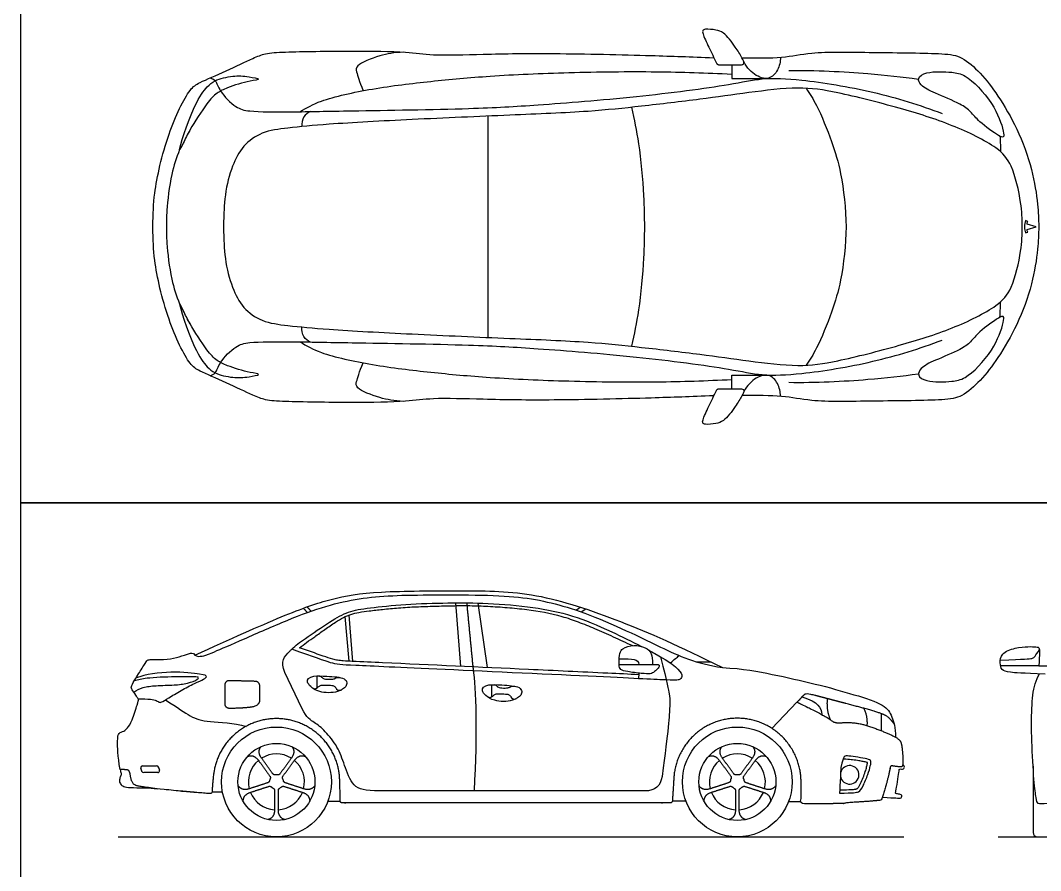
# Model space of a CAD drawing. Header units: millimetres. Extents: x 0.5 to 46.1, y 0.3 to 28.2.
# Drawn here: x 37.55 to 42.96, y 7.45 to 11.95 of the extents above; entities that cross this region are included whole.
import ezdxf

# ---------------------------------------------------------------- set-up
doc = ezdxf.new("R2010")
doc.units = ezdxf.units.MM
for name, color, linetype, true_color in [('AG-DIAGRAM', 7, 'Continuous', 0xfecc66), ('AG-TRANSPORT', 7, 'Continuous', 0x66ccff), ('X-VPRT', 6, 'Continuous', 0xff00ff)]:
    doc.layers.add(name, color=color, linetype=linetype, true_color=true_color)

msp = doc.modelspace()

# ---------------------------------------------------------------- linework, layer by layer
at = {"layer": 'AG-DIAGRAM'}
msp.add_line((38.0686, 7.6279), (42.2327, 7.6279), dxfattribs=at)
for points in [[(38.0686, 7.6279), (41.8778, 7.6279)], [(42.7323, 7.6279), (44.6854, 7.6279)]]:
    msp.add_lwpolyline(points, dxfattribs=at)
at = {"layer": 'AG-TRANSPORT'}
for p, q in [((39.8842, 8.5313), (39.8588, 8.8679)), ((40.0264, 8.5247), (39.9767, 8.8669)), ((39.2924, 8.5585), (39.2723, 8.7949)), ((39.3129, 8.5575), (39.292, 8.8031)), ((41.1321, 8.5558), (41.208, 8.5558)), ((42.9482, 8.5343), (42.9944, 8.5343)), ((41.5334, 8.2023), (41.6658, 8.3415)), ((38.566, 7.8658), (38.6213, 7.8658)), ((39.1802, 7.8177), (39.2446, 7.8177)), ((41.0057, 7.8187), (41.0768, 7.8187)), ((38.8974, 7.7149), (38.8974, 7.7147)), ((41.3401, 7.7149), (41.3401, 7.7147))]:
    msp.add_line(p, q, dxfattribs=at)
for points in [[(41.3205, 11.7189), (41.3205, 11.6469), (41.5365, 11.6469)], [(40.0274, 11.4472), (40.0274, 10.8608), (40.0274, 10.2745)], [(42.9336, 10.8608), (42.8854, 10.8747)], [(42.8854, 10.847), (42.9336, 10.8608)], [(41.3205, 10.0028), (41.3205, 10.0748), (41.5365, 10.0748)], [(40.5223, 8.8198), (40.5464, 8.8356)], [(39.0424, 8.309), (38.9523, 8.4988)], [(40.8285, 8.4659), (40.8294, 8.4953)], [(39.1225, 8.4171), (39.1225, 8.4803)], [(40.0496, 8.3709), (40.0496, 8.434)], [(41.622, 7.8153), (41.6875, 7.8153)]]:
    msp.add_lwpolyline(points, dxfattribs=at)
for centre, radius in [((38.9074, 7.9189), 0.291), ((41.35, 7.9189), 0.291), ((38.9074, 7.9189), 0.2042), ((38.9074, 7.9189), 0.2042), ((41.35, 7.9189), 0.2042)]:
    msp.add_circle(centre, radius, dxfattribs=at)
for centre, radius, start, end in [((38.9074, 7.9189), 0.1484, 57.8503, 122.1497), ((41.35, 7.9189), 0.1484, 57.8503, 122.1497), ((38.1982, 7.9946), 0.00977, 90, 199.3905), ((38.2723, 7.9946), 0.00977, 19.3905, 90), ((38.9074, 7.9189), 0.1484, 129.8503, 194.1497), ((38.9074, 7.9189), 0.1484, 345.8503, 50.1497), ((41.35, 7.9189), 0.1484, 129.8503, 194.1497), ((41.35, 7.9189), 0.1484, 345.8503, 50.1497), ((41.9451, 7.9565), 0.0493, 188.4422, 166.9162), ((38.204, 7.978), 0.00977, 199.3905, 270), ((38.2781, 7.978), 0.00977, 270, 19.3905), ((38.9074, 7.9189), 0.0373, 82.6279, 97.3721), ((41.35, 7.9189), 0.0373, 82.6279, 97.3721), ((38.9074, 7.9189), 0.0373, 154.6279, 169.3721), ((38.9074, 7.9189), 0.0373, 10.6279, 25.3721), ((41.35, 7.9189), 0.0373, 154.6279, 169.3721), ((41.35, 7.9189), 0.0373, 10.6279, 25.3721), ((38.9074, 7.9189), 0.1484, 201.8503, 266.1497), ((38.9074, 7.9189), 0.0373, 226.6279, 241.3721), ((38.9074, 7.9189), 0.1484, 273.8503, 338.1497), ((38.9074, 7.9189), 0.0373, 298.6279, 313.3721), ((41.35, 7.9189), 0.1484, 201.8503, 266.1497), ((41.35, 7.9189), 0.0373, 226.6279, 241.3721), ((41.35, 7.9189), 0.1484, 273.8503, 338.1497), ((41.35, 7.9189), 0.0373, 298.6279, 313.3721), ((42.94, 7.6508), 0.0229, 180, 270)]:
    msp.add_arc(centre, radius, start, end, dxfattribs=at)
for points, degree, knots in [([(41.2567, 11.7189), (41.2939, 11.7189), (41.3308, 11.7189), (41.3639, 11.7189), (41.3744, 11.7195), (41.3911, 11.7243), (41.3707, 11.7645), (41.338, 11.8171), (41.2818, 11.8919), (41.2389, 11.904), (41.183, 11.9104), (41.1648, 11.9018), (41.1668, 11.8796), (41.2002, 11.8108), (41.2256, 11.7558), (41.2394, 11.7281)], 3, [0.041452, 0.041452, 0.041452, 0.041452, 0.408784, 0.408784, 0.408784, 0.647399, 0.902257, 1.350336, 1.955262, 2.342431, 2.763277, 2.990344, 3.226584, 3.732169, 4.256195, 4.256195, 4.256195, 4.256195]), ([(41.2256, 9.9653), (41.0996, 9.9601), (40.8845, 9.9522), (40.3772, 9.9402), (40.0197, 9.9447), (39.7394, 9.955), (39.5879, 9.9312), (39.306, 9.9283), (38.9651, 9.933), (38.8508, 9.9399), (38.7787, 9.9689), (38.6413, 10.0361), (38.5018, 10.0943), (38.4392, 10.1334), (38.3216, 10.3791), (38.2567, 10.677), (38.2536, 10.7886), (38.2528, 10.8608), (38.2536, 10.9331), (38.2567, 11.0447), (38.3216, 11.3426), (38.4392, 11.5883), (38.5018, 11.6274), (38.6413, 11.6856), (38.7787, 11.7528), (38.8508, 11.7818), (38.9651, 11.7887), (39.306, 11.7934), (39.5879, 11.7905), (39.7394, 11.7667), (40.0197, 11.777), (40.3772, 11.7815), (40.8845, 11.7695), (41.0996, 11.7616), (41.2256, 11.7564)], 3, [-12.72119, -12.72119, -12.72119, -12.72119, -11.753926, -10.455281, -9.344977, -8.413743, -7.714264, -6.74431, -5.675796, -5.083367, -4.598335, -3.880282, -3.1678, -2.696792, -1.774782, -0.728823, 0, 0, 0, 0.728823, 1.774782, 2.696792, 3.1678, 3.880282, 4.598335, 5.083367, 5.675796, 6.74431, 7.714264, 8.413743, 9.344977, 10.455281, 11.753926, 12.72119, 12.72119, 12.72119, 12.72119]), ([(41.3748, 11.7557), (41.4539, 11.7559), (41.5919, 11.7526), (41.7484, 11.7913), (42.0679, 11.7833), (42.4268, 11.7826), (42.5411, 11.7652), (42.6428, 11.6744), (42.7353, 11.5534), (42.8376, 11.3797), (42.9138, 11.1693), (42.9439, 10.9825), (42.947, 10.9006), (42.9469, 10.8608), (42.947, 10.821), (42.9439, 10.7392), (42.9138, 10.5524), (42.8376, 10.342), (42.7353, 10.1683), (42.6428, 10.0473), (42.5411, 9.9565), (42.4268, 9.9391), (42.0679, 9.9384), (41.7484, 9.9304), (41.5919, 9.9691), (41.4539, 9.9658), (41.3748, 9.966)], 3, [-17.384286, -17.384286, -17.384286, -17.384286, -16.609426, -15.879892, -14.843538, -13.7547, -13.156896, -12.517001, -11.806577, -10.99345, -10.127832, -9.345538, -8.719658, -8.719658, -8.719658, -8.093778, -7.311484, -6.445866, -5.632739, -4.922314, -4.28242, -3.684616, -2.595778, -1.559424, -0.82989, -0.05503, -0.05503, -0.05503, -0.05503]), ([(39.5827, 11.7862), (39.5299, 11.7837), (39.4604, 11.7724), (39.3256, 11.7195), (39.3318, 11.6788), (39.3459, 11.6329), (39.3662, 11.5819)], 3, [0, 0, 0, 0, 0.57673, 1.188876, 1.554535, 2.135081, 2.135081, 2.135081, 2.135081]), ([(41.5779, 11.7589), (41.5786, 11.7359), (41.5683, 11.6903), (41.5177, 11.6344), (41.4344, 11.6634), (41.3935, 11.7137), (41.3811, 11.7433)], 3, [0, 0, 0, 0, 0.476413, 0.939254, 1.439218, 2.001416, 2.001416, 2.001416, 2.001416]), ([(39.0319, 11.4707), (39.0685, 11.492), (39.1454, 11.5368), (39.4251, 11.5974), (39.7272, 11.6329), (40.0447, 11.6623), (40.4598, 11.6807), (40.9209, 11.6855), (41.1848, 11.6767), (41.3205, 11.6701)], 3, [0, 0, 0, 0, 0.646046, 1.600742, 2.612286, 3.62988, 4.800421, 6.034049, 7.173514, 7.173514, 7.173514, 7.173514]), ([(42.3102, 11.6419), (42.2214, 11.6539), (42.0393, 11.6742), (41.7613, 11.6899), (41.6234, 11.6865)], 3, [0.020388, 0.020388, 0.020388, 0.020388, 0.951346, 2.116598, 2.116598, 2.116598, 2.116598]), ([(42.7591, 11.3683), (42.7512, 11.4041), (42.7081, 11.5227), (42.5689, 11.6663), (42.4829, 11.682), (42.3585, 11.6869), (42.3005, 11.651), (42.3236, 11.6045), (42.4004, 11.5661), (42.5293, 11.5156), (42.5883, 11.4723), (42.63, 11.4149), (42.7282, 11.3456), (42.7647, 11.3297), (42.7627, 11.3522), (42.7591, 11.3683)], 3, [0, 0, 0, 0, 0.731056, 1.547526, 1.998622, 2.666628, 3.085441, 3.432069, 3.966879, 4.651187, 5.132542, 5.619067, 6.25391, 6.542166, 6.871363, 6.871363, 6.871363, 6.871363]), ([(38.7622, 11.6555), (38.7315, 11.66), (38.6832, 11.6637), (38.5805, 11.6409), (38.5345, 11.5983), (38.4703, 11.5169), (38.3719, 11.2182), (38.4188, 11.3156), (38.4468, 11.3743), (38.5357, 11.5129), (38.5865, 11.5698), (38.6575, 11.6029), (38.7537, 11.6323), (38.8364, 11.6425), (38.785, 11.6521), (38.7622, 11.6555)], 3, [0, 0, 0, 0, 0.562578, 1.116806, 1.512502, 2.152326, 3.040175, 3.4018, 3.913663, 4.640467, 5.128197, 5.536126, 6.218216, 6.618198, 7.036082, 7.036082, 7.036082, 7.036082]), ([(38.5567, 11.65), (38.5659, 11.6463), (38.5886, 11.6375), (38.6052, 11.5744), (38.6919, 11.4898), (38.7676, 11.469), (39.0069, 11.4696), (39.3077, 11.4757), (39.9381, 11.4846), (40.2929, 11.5055), (40.7992, 11.5454), (41.2905, 11.6082), (41.4825, 11.6522), (41.7014, 11.6426), (42.0775, 11.5812), (42.3159, 11.5065), (42.436, 11.4611)], 3, [0, 0, 0, 0, 0.312689, 0.762393, 1.376909, 1.880902, 2.728155, 3.760386, 5.182819, 6.288796, 7.616518, 8.880251, 9.629648, 10.453598, 11.571848, 12.696083, 12.696083, 12.696083, 12.696083]), ([(42.86, 10.8608), (42.8596, 10.9039), (42.8572, 10.987), (42.8102, 11.1905), (42.7257, 11.2892), (42.48, 11.4077), (42.2144, 11.4897), (41.8829, 11.5753), (41.6742, 11.6059), (41.4057, 11.5716), (41.1532, 11.5356), (40.8375, 11.4987), (40.5547, 11.4685), (40.1356, 11.4522), (39.6362, 11.4302), (39.199, 11.4069), (38.9752, 11.3861), (38.8311, 11.367), (38.7268, 11.2934), (38.6693, 11.1805), (38.632, 11.0376), (38.627, 10.8935), (38.6273, 10.8712), (38.6274, 10.8608)], 3, [35.783584, 35.783584, 35.783584, 35.783584, 36.434279, 37.23955, 37.884442, 38.811681, 39.797832, 40.846784, 41.683544, 42.607272, 43.535261, 44.545454, 45.512805, 46.678535, 47.984219, 49.184806, 50.034794, 50.708301, 51.333603, 51.967068, 52.683744, 53.356152, 53.675375, 53.675375, 53.675375, 53.675375]), ([(41.7143, 11.5945), (41.7344, 11.565), (41.7742, 11.5056), (41.8545, 11.3066), (41.9026, 11.1444), (41.926, 10.9548), (41.926, 10.8608)], 3, [-6.2825, -6.2825, -6.2825, -6.2825, -5.689457, -4.868622, -4.102803, -3.14125, -3.14125, -3.14125, -3.14125]), ([(39.0884, 11.4715), (39.0742, 11.4656), (39.0458, 11.4469), (39.0408, 11.4091), (39.0428, 11.392)], 3, [0, 0, 0, 0, 0.3892369, 0.8014516, 0.8014516, 0.8014516, 0.8014516]), ([(40.7885, 11.4938), (40.8036, 11.4267), (40.8298, 11.3108), (40.8554, 11.0302), (40.8571, 10.913), (40.8573, 10.8608)], 3, [-4.978152, -4.978152, -4.978152, -4.978152, -4.155378, -3.205781, -2.489076, -2.489076, -2.489076, -2.489076]), ([(42.7419, 11.3405), (42.7427, 11.3288), (42.744, 11.3054), (42.7443, 11.2748), (42.744, 11.2596)], 3, [0, 0, 0, 0, 0.3396523, 0.7274045, 0.7274045, 0.7274045, 0.7274045]), ([(38.3943, 11.2695), (38.3771, 11.2238), (38.3466, 11.1418), (38.3257, 10.9608), (38.3248, 10.9107), (38.3242, 10.8608), (38.3248, 10.811), (38.3257, 10.7609), (38.3466, 10.5799), (38.3771, 10.4979), (38.3943, 10.4522)], 3, [-3.880377, -3.880377, -3.880377, -3.880377, -3.187464, -2.330906, -1.940189, -1.940189, -1.940189, -1.549471, -0.692914, 0, 0, 0, 0]), ([(42.8888, 10.8887), (42.885, 10.8904), (42.8813, 10.892), (42.8775, 10.8936), (42.8739, 10.884), (42.8722, 10.873), (42.8722, 10.8608)], 3, [-0.3027875, -0.3027875, -0.3027875, -0.3027875, -0.2625945, -0.2625945, -0.2625945, -0.1719803, -0.1719803, -0.1719803, -0.1719803]), ([(38.6274, 10.8608), (38.6273, 10.8505), (38.627, 10.8282), (38.632, 10.6841), (38.6693, 10.5412), (38.7268, 10.4283), (38.8311, 10.3547), (38.9752, 10.3356), (39.199, 10.3148), (39.6362, 10.2915), (40.1356, 10.2695), (40.5547, 10.2532), (40.8375, 10.223), (41.1532, 10.1861), (41.4057, 10.1501), (41.6742, 10.1158), (41.8829, 10.1464), (42.2144, 10.232), (42.48, 10.314), (42.7257, 10.4325), (42.8102, 10.5312), (42.8572, 10.7347), (42.8596, 10.8178), (42.86, 10.8608)], 3, [17.891792, 17.891792, 17.891792, 17.891792, 18.211015, 18.883423, 19.600099, 20.233564, 20.858866, 21.532373, 22.382362, 23.582949, 24.888632, 26.054363, 27.021713, 28.031907, 28.959895, 29.883623, 30.720383, 31.769336, 32.755486, 33.682725, 34.327617, 35.132888, 35.783584, 35.783584, 35.783584, 35.783584]), ([(40.8573, 10.8608), (40.8571, 10.8087), (40.8554, 10.6915), (40.8298, 10.4109), (40.8036, 10.295), (40.7885, 10.2279)], 3, [-2.489076, -2.489076, -2.489076, -2.489076, -1.772371, -0.822774, 0, 0, 0, 0]), ([(41.926, 10.8608), (41.926, 10.7669), (41.9026, 10.5773), (41.8545, 10.4151), (41.7742, 10.2161), (41.7344, 10.1567), (41.7143, 10.1272)], 3, [-3.14125, -3.14125, -3.14125, -3.14125, -2.179696, -1.413878, -0.593042, 0, 0, 0, 0]), ([(42.8722, 10.8608), (42.8722, 10.8487), (42.8739, 10.8377), (42.8775, 10.8281), (42.8813, 10.8297), (42.885, 10.8313), (42.8888, 10.833)], 3, [0.1719803, 0.1719803, 0.1719803, 0.1719803, 0.2625945, 0.2625945, 0.2625945, 0.3027875, 0.3027875, 0.3027875, 0.3027875]), ([(38.7622, 10.0662), (38.7315, 10.0617), (38.6832, 10.058), (38.5805, 10.0808), (38.5345, 10.1234), (38.4703, 10.2048), (38.3719, 10.5035), (38.4188, 10.4061), (38.4468, 10.3474), (38.5357, 10.2087), (38.5865, 10.1519), (38.6575, 10.1188), (38.7537, 10.0894), (38.8364, 10.0792), (38.785, 10.0696), (38.7622, 10.0662)], 3, [0, 0, 0, 0, 0.562578, 1.116806, 1.512502, 2.152326, 3.040175, 3.4018, 3.913663, 4.640467, 5.128197, 5.536126, 6.218216, 6.618198, 7.036082, 7.036082, 7.036082, 7.036082]), ([(42.7419, 10.3812), (42.7427, 10.3929), (42.744, 10.4163), (42.7443, 10.4469), (42.744, 10.4621)], 3, [0, 0, 0, 0, 0.3396523, 0.7274045, 0.7274045, 0.7274045, 0.7274045]), ([(42.7591, 10.3534), (42.7512, 10.3176), (42.7081, 10.199), (42.5689, 10.0554), (42.4829, 10.0397), (42.3585, 10.0348), (42.3005, 10.0707), (42.3236, 10.1172), (42.4004, 10.1556), (42.5293, 10.206), (42.5883, 10.2494), (42.63, 10.3068), (42.7282, 10.3761), (42.7647, 10.392), (42.7627, 10.3695), (42.7591, 10.3534)], 3, [0, 0, 0, 0, 0.731056, 1.547526, 1.998622, 2.666628, 3.085441, 3.432069, 3.966879, 4.651187, 5.132542, 5.619067, 6.25391, 6.542166, 6.871363, 6.871363, 6.871363, 6.871363]), ([(39.0884, 10.2502), (39.0742, 10.2561), (39.0458, 10.2748), (39.0408, 10.3126), (39.0428, 10.3297)], 3, [0, 0, 0, 0, 0.3892369, 0.8014516, 0.8014516, 0.8014516, 0.8014516]), ([(38.5567, 10.0717), (38.5659, 10.0754), (38.5886, 10.0842), (38.6052, 10.1473), (38.6919, 10.2319), (38.7676, 10.2527), (39.0069, 10.2521), (39.3077, 10.246), (39.9381, 10.2371), (40.2929, 10.2162), (40.7992, 10.1763), (41.2905, 10.1135), (41.4825, 10.0695), (41.7014, 10.0791), (42.0775, 10.1405), (42.3159, 10.2152), (42.436, 10.2606)], 3, [0, 0, 0, 0, 0.312689, 0.762393, 1.376909, 1.880902, 2.728155, 3.760386, 5.182819, 6.288796, 7.616518, 8.880251, 9.629648, 10.453598, 11.571848, 12.696083, 12.696083, 12.696083, 12.696083]), ([(39.0319, 10.251), (39.0685, 10.2297), (39.1454, 10.1849), (39.4251, 10.1243), (39.7272, 10.0888), (40.0447, 10.0594), (40.4598, 10.041), (40.9209, 10.0362), (41.1848, 10.045), (41.3205, 10.0516)], 3, [0, 0, 0, 0, 0.646046, 1.600742, 2.612286, 3.62988, 4.800421, 6.034049, 7.173514, 7.173514, 7.173514, 7.173514]), ([(39.5827, 9.9355), (39.5299, 9.938), (39.4604, 9.9493), (39.3256, 10.0022), (39.3318, 10.0429), (39.3459, 10.0888), (39.3662, 10.1398)], 3, [0, 0, 0, 0, 0.57673, 1.188876, 1.554535, 2.135081, 2.135081, 2.135081, 2.135081]), ([(41.5779, 9.9628), (41.5786, 9.9858), (41.5683, 10.0314), (41.5177, 10.0873), (41.4344, 10.0583), (41.3935, 10.008), (41.3811, 9.9784)], 3, [0, 0, 0, 0, 0.476413, 0.939254, 1.439218, 2.001416, 2.001416, 2.001416, 2.001416]), ([(42.3102, 10.0797), (42.2214, 10.0678), (42.0393, 10.0475), (41.7613, 10.0318), (41.6234, 10.0352)], 3, [0.020388, 0.020388, 0.020388, 0.020388, 0.951346, 2.116598, 2.116598, 2.116598, 2.116598]), ([(41.2567, 10.0028), (41.2939, 10.0028), (41.3308, 10.0028), (41.3639, 10.0028), (41.3744, 10.0022), (41.3911, 9.9974), (41.3707, 9.9572), (41.338, 9.9046), (41.2818, 9.8298), (41.2389, 9.8177), (41.183, 9.8113), (41.1648, 9.8199), (41.1668, 9.8421), (41.2002, 9.9109), (41.2256, 9.9659), (41.2394, 9.9936)], 3, [0.041452, 0.041452, 0.041452, 0.041452, 0.408784, 0.408784, 0.408784, 0.647399, 0.902257, 1.350336, 1.955262, 2.342431, 2.763277, 2.990344, 3.226584, 3.732169, 4.256195, 4.256195, 4.256195, 4.256195]), ([(40.8808, 8.6166), (40.892, 8.6107), (40.9673, 8.5702), (41.032, 8.5264), (41.0622, 8.4817), (41.0494, 8.4603), (41.0205, 8.4558), (40.72, 8.4718), (39.7059, 8.5188), (39.2641, 8.5388), (39.21, 8.5417), (39.1124, 8.5794), (38.9886, 8.6222), (39.0094, 8.6414), (39.056, 8.6776), (39.1987, 8.773), (39.2864, 8.8245), (39.3903, 8.8406), (39.5857, 8.8617), (39.8235, 8.8687), (40.0196, 8.8684), (40.2751, 8.847), (40.4764, 8.8047), (40.65, 8.7324), (40.792, 8.6625), (40.8417, 8.637)], 3, [9.24186, 9.24186, 9.24186, 9.24186, 9.368779, 10.149511, 10.930242, 11.710974, 12.491706, 13.272437, 14.053169, 14.833901, 15.614632, 16.380862, 16.380862, 16.380862, 17.037955, 17.818686, 18.599418, 19.380149, 20.160881, 20.941613, 21.722344, 22.503076, 23.283807, 24.064539, 24.577362, 24.577362, 24.577362, 24.577362]), ([(40.8291, 8.487), (40.7744, 8.4896), (40.5758, 8.4991), (40.1249, 8.5202), (39.6741, 8.541), (39.3471, 8.5559), (39.2673, 8.5597), (39.2329, 8.5625), (39.1973, 8.5706), (39.1306, 8.5944), (39.0716, 8.6153), (39.0295, 8.63), (39.0418, 8.6398), (39.0687, 8.6597), (39.1151, 8.6919), (39.1596, 8.7244), (39.2165, 8.7641), (39.2604, 8.7901), (39.3019, 8.808), (39.348, 8.8185), (39.4043, 8.8261), (39.4744, 8.8343), (39.5577, 8.842), (39.6504, 8.8477), (39.7451, 8.8504), (39.8391, 8.853), (39.9327, 8.8537), (40.0314, 8.8501), (40.1314, 8.8435), (40.2626, 8.8303), (40.3888, 8.809), (40.5078, 8.7668), (40.5977, 8.7313), (40.6913, 8.6885), (40.7602, 8.6572), (40.7938, 8.641)], 3, [8.585806, 8.585806, 8.585806, 8.585806, 9.173857, 10.70283, 13.519691, 14.105919, 14.281157, 14.392746, 14.482155, 14.679574, 15.166648, 15.166648, 15.166648, 15.338697, 15.532975, 15.783821, 16.009848, 16.187997, 16.34089, 16.502033, 16.702778, 16.962824, 17.272711, 17.617813, 17.977399, 18.326921, 18.658684, 19.000718, 19.373682, 19.753938, 20.442409, 20.769084, 21.112706, 21.499691, 21.893454, 21.893454, 21.893454, 21.893454]), ([(38.9523, 8.4988), (38.925, 8.5564), (38.956, 8.5914), (38.9846, 8.6185), (38.9886, 8.6222)], 3, [0.7654083, 0.7654083, 0.7654083, 0.7654083, 1.5461399, 1.669779, 1.669779, 1.669779, 1.669779]), ([(40.7235, 8.541), (40.7234, 8.597), (40.7345, 8.6298), (40.8016, 8.6463), (40.8662, 8.6335), (40.8978, 8.6014), (40.8999, 8.5693), (40.9, 8.541)], 3, [-0.000096, -0.000096, -0.000096, -0.000096, 0.240383, 0.480862, 0.721341, 0.961819, 1.191806, 1.191806, 1.191806, 1.191806]), ([(40.9435, 8.5822), (40.9789, 8.4372), (40.9915, 8.3732), (40.9947, 8.3546), (40.9848, 8.1947), (40.9508, 7.9485), (40.9428, 7.897), (40.9173, 7.8713), (40.8594, 7.8713), (40.4009, 7.8713), (39.9275, 7.8713), (39.4542, 7.8713)], 3, [-10.473154, -10.473154, -10.473154, -10.473154, -9.692289, -8.902623, -8.112957, -8.112957, -8.112957, -7.592806, -7.592806, -7.592806, -2.419363, -2.419363, -2.419363, -2.419363]), ([(40.9953, 8.5498), (41.0042, 8.5577), (41.0224, 8.5731), (41.0353, 8.5833), (41.0418, 8.5883)], 3, [0, 0, 0, 0, 0.3608881, 0.6601953, 0.6601953, 0.6601953, 0.6601953]), ([(40.7235, 8.541), (40.7241, 8.528), (40.73, 8.5116), (40.761, 8.5039), (40.8473, 8.4927), (40.8924, 8.4901), (40.909, 8.5019), (40.9334, 8.5221), (40.9377, 8.541), (40.9248, 8.541), (40.9142, 8.541), (40.7235, 8.541)], 3, [-1.777225, -1.777225, -1.777225, -1.777225, -1.599671, -1.399712, -1.199753, -0.999794, -0.799836, -0.599877, -0.399918, -0.199959, -0.000096, -0.000096, -0.000096, -0.000096]), ([(41.2705, 8.525), (41.3827, 8.5198), (41.5344, 8.4901), (41.7656, 8.4391), (41.9758, 8.3801), (42.1401, 8.3277), (42.1668, 8.2686), (42.1889, 8.2081), (42.1879, 8.1561)], 3, [10.670044, 10.670044, 10.670044, 10.670044, 11.325055, 11.980066, 12.635077, 13.290088, 13.945099, 14.588229, 14.588229, 14.588229, 14.588229]), ([(43.7089, 7.8145), (43.395, 7.8145), (43.1694, 7.8138), (42.9729, 7.804), (42.9407, 7.7999), (42.9343, 7.8273), (42.9223, 7.9081), (42.9083, 8.1444), (42.9083, 8.3149), (42.9201, 8.4262), (42.9419, 8.4759), (42.9504, 8.4918)], 3, [9.018034, 9.018034, 9.018034, 9.018034, 9.619236, 10.220439, 10.821641, 11.422843, 12.024045, 12.625248, 13.22645, 13.827652, 14.160522, 14.160522, 14.160522, 14.160522]), ([(38.1509, 8.3947), (38.1663, 8.4047), (38.2006, 8.4226), (38.2701, 8.4301), (38.3655, 8.4316), (38.4324, 8.4392), (38.4868, 8.4584), (38.4985, 8.4737), (38.4658, 8.4772), (38.3686, 8.4763), (38.2213, 8.4715), (38.176, 8.4598), (38.1536, 8.4542)], 3, [0, 0, 0, 0, 0.447448, 0.952129, 1.542214, 2.053379, 2.503337, 2.699227, 2.976895, 3.588366, 4.326258, 4.828406, 4.828406, 4.828406, 4.828406]), ([(39.1063, 8.479), (39.08, 8.475), (39.0618, 8.4563), (39.0891, 8.4213), (39.1346, 8.3903), (39.2315, 8.3894), (39.2769, 8.4215), (39.2823, 8.4455), (39.2687, 8.4736), (39.179, 8.4792), (39.124, 8.4817), (39.1063, 8.479)], 3, [0, 0, 0, 0, 0.668416, 1.021903, 1.479053, 2.065704, 2.510714, 2.784494, 3.090739, 3.6608, 4.111101, 4.111101, 4.111101, 4.111101]), ([(40.0334, 8.4328), (40.007, 8.4288), (39.9889, 8.4101), (40.0162, 8.3751), (40.0617, 8.3441), (40.1586, 8.3432), (40.204, 8.3753), (40.2094, 8.3993), (40.1958, 8.4274), (40.1061, 8.433), (40.0511, 8.4355), (40.0334, 8.4328)], 3, [0, 0, 0, 0, 0.668416, 1.021903, 1.479053, 2.065704, 2.510714, 2.784494, 3.090739, 3.6608, 4.111101, 4.111101, 4.111101, 4.111101]), ([(38.7547, 8.0545), (38.788, 8.0663), (38.8123, 8.0328), (38.8423, 7.9916), (38.8722, 7.9504), (38.8773, 7.9433), (38.8737, 7.9349)], 2, [-0.6279777, -0.6279777, -0.6279777, -0.3711814, -0.3711814, 0, 0, 0.0682179, 0.0682179, 0.0682179]), ([(38.9026, 7.9559), (38.8934, 7.955), (38.8883, 7.9621), (38.8584, 8.0033), (38.8285, 8.0445), (38.8041, 8.078), (38.8256, 8.106)], 2, [0.2596471, 0.2596471, 0.2596471, 0.3278649, 0.3278649, 0.6990463, 0.6990463, 0.9558426, 0.9558426, 0.9558426]), ([(38.9892, 8.106), (39.0107, 8.078), (38.9863, 8.0445), (38.9564, 8.0033), (38.9265, 7.9621), (38.9213, 7.955), (38.9122, 7.9559)], 2, [-0.6279777, -0.6279777, -0.6279777, -0.3711814, -0.3711814, 0, 0, 0.0682179, 0.0682179, 0.0682179]), ([(38.9411, 7.9349), (38.9375, 7.9433), (38.9426, 7.9504), (38.9725, 7.9916), (39.0025, 8.0328), (39.0268, 8.0663), (39.0601, 8.0545)], 2, [0.2596471, 0.2596471, 0.2596471, 0.3278649, 0.3278649, 0.6990463, 0.6990463, 0.9558426, 0.9558426, 0.9558426]), ([(41.1974, 8.0545), (41.2306, 8.0663), (41.255, 8.0328), (41.2849, 7.9916), (41.3149, 7.9504), (41.32, 7.9433), (41.3163, 7.9349)], 2, [-0.6279777, -0.6279777, -0.6279777, -0.3711814, -0.3711814, 0, 0, 0.0682179, 0.0682179, 0.0682179]), ([(41.3453, 7.9559), (41.3361, 7.955), (41.331, 7.9621), (41.301, 8.0033), (41.2711, 8.0445), (41.2468, 8.078), (41.2683, 8.106)], 2, [0.2596471, 0.2596471, 0.2596471, 0.3278649, 0.3278649, 0.6990463, 0.6990463, 0.9558426, 0.9558426, 0.9558426]), ([(41.4318, 8.106), (41.4533, 8.078), (41.429, 8.0445), (41.399, 8.0033), (41.3691, 7.9621), (41.364, 7.955), (41.3548, 7.9559)], 2, [-0.6279777, -0.6279777, -0.6279777, -0.3711814, -0.3711814, 0, 0, 0.0682179, 0.0682179, 0.0682179]), ([(41.3837, 7.9349), (41.3801, 7.9433), (41.3852, 7.9504), (41.4152, 7.9916), (41.4451, 8.0328), (41.4694, 8.0663), (41.5027, 8.0545)], 2, [0.2596471, 0.2596471, 0.2596471, 0.3278649, 0.3278649, 0.6990463, 0.6990463, 0.9558426, 0.9558426, 0.9558426]), ([(41.8915, 7.8768), (41.9079, 7.8772), (41.9328, 7.8778), (41.9605, 7.8789), (41.9737, 7.8802), (41.9792, 7.8812), (41.9831, 7.8825), (41.9869, 7.8847), (41.9912, 7.8896), (41.9965, 7.8983), (42.0052, 7.9159), (42.0164, 7.9414), (42.0277, 7.9708), (42.035, 7.9966), (42.0388, 8.0126), (42.0402, 8.0204), (42.0403, 8.0214), (42.0379, 8.0222), (42.0285, 8.0246), (42.0104, 8.0282), (41.9793, 8.0334), (41.9517, 8.0371), (41.9326, 8.0392), (41.9103, 8.0393)], 3, [0, 0, 0, 0, 0.178802, 0.272243, 0.303651, 0.322769, 0.333662, 0.34861, 0.370269, 0.404286, 0.459228, 0.585747, 0.708591, 0.8033, 0.877896, 0.888979, 0.888979, 0.888979, 0.916678, 0.995148, 1.090216, 1.261561, 1.439464, 1.439464, 1.439464, 1.439464]), ([(41.8979, 7.9954), (41.8976, 7.9806), (41.8958, 7.9254), (41.8923, 7.8875), (41.892, 7.8611), (41.892, 7.8592)], 3, [1.8355849, 1.8355849, 1.8355849, 1.8355849, 1.9688542, 2.34524, 2.3741757, 2.3741757, 2.3741757, 2.3741757]), ([(38.8707, 7.9258), (38.8687, 7.9168), (38.8604, 7.9141), (38.812, 7.8984), (38.7635, 7.8826), (38.7242, 7.8698), (38.7042, 7.8989)], 2, [0.2596471, 0.2596471, 0.2596471, 0.3278649, 0.3278649, 0.6990463, 0.6990463, 0.9558426, 0.9558426, 0.9558426]), ([(38.7313, 7.8156), (38.7303, 7.8509), (38.7697, 7.8637), (38.8181, 7.8794), (38.8666, 7.8951), (38.8749, 7.8978), (38.8818, 7.8918)], 2, [-0.6279777, -0.6279777, -0.6279777, -0.3711814, -0.3711814, 0, 0, 0.0682179, 0.0682179, 0.0682179]), ([(38.933, 7.8918), (38.9399, 7.8978), (38.9482, 7.8951), (38.9966, 7.8794), (39.0451, 7.8637), (39.0845, 7.8509), (39.0835, 7.8156)], 2, [0.2596471, 0.2596471, 0.2596471, 0.3278649, 0.3278649, 0.6990463, 0.6990463, 0.9558426, 0.9558426, 0.9558426]), ([(39.1106, 7.8989), (39.0906, 7.8698), (39.0512, 7.8826), (39.0028, 7.8984), (38.9544, 7.9141), (38.9461, 7.9168), (38.9441, 7.9258)], 2, [-0.6279777, -0.6279777, -0.6279777, -0.3711814, -0.3711814, 0, 0, 0.0682179, 0.0682179, 0.0682179]), ([(41.3134, 7.9258), (41.3114, 7.9168), (41.3031, 7.9141), (41.2546, 7.8984), (41.2062, 7.8826), (41.1668, 7.8698), (41.1468, 7.8989)], 2, [0.2596471, 0.2596471, 0.2596471, 0.3278649, 0.3278649, 0.6990463, 0.6990463, 0.9558426, 0.9558426, 0.9558426]), ([(41.1739, 7.8156), (41.173, 7.8509), (41.2123, 7.8637), (41.2608, 7.8794), (41.3092, 7.8951), (41.3175, 7.8978), (41.3244, 7.8918)], 2, [-0.6279777, -0.6279777, -0.6279777, -0.3711814, -0.3711814, 0, 0, 0.0682179, 0.0682179, 0.0682179]), ([(41.3757, 7.8918), (41.3826, 7.8978), (41.3908, 7.8951), (41.4393, 7.8794), (41.4877, 7.8637), (41.5271, 7.8509), (41.5262, 7.8156)], 2, [0.2596471, 0.2596471, 0.2596471, 0.3278649, 0.3278649, 0.6990463, 0.6990463, 0.9558426, 0.9558426, 0.9558426]), ([(41.5532, 7.8989), (41.5333, 7.8698), (41.4939, 7.8826), (41.4454, 7.8984), (41.397, 7.9141), (41.3887, 7.9168), (41.3867, 7.9258)], 2, [-0.6279777, -0.6279777, -0.6279777, -0.3711814, -0.3711814, 0, 0, 0.0682179, 0.0682179, 0.0682179]), ([(38.8895, 7.8861), (38.8974, 7.8814), (38.8974, 7.8727), (38.8974, 7.8218), (38.8974, 7.7709), (38.8974, 7.7295), (38.8636, 7.7195)], 2, [0.2596471, 0.2596471, 0.2596471, 0.3278649, 0.3278649, 0.6990463, 0.6990463, 0.9558426, 0.9558426, 0.9558426]), ([(38.9512, 7.7195), (38.9174, 7.7295), (38.9174, 7.7709), (38.9174, 7.8218), (38.9174, 7.8727), (38.9174, 7.8814), (38.9253, 7.8861)], 2, [-0.6279777, -0.6279777, -0.6279777, -0.3711814, -0.3711814, 0, 0, 0.0682179, 0.0682179, 0.0682179]), ([(41.3322, 7.8861), (41.3401, 7.8814), (41.3401, 7.8727), (41.3401, 7.8218), (41.3401, 7.7709), (41.3401, 7.7295), (41.3062, 7.7195)], 2, [0.2596471, 0.2596471, 0.2596471, 0.3278649, 0.3278649, 0.6990463, 0.6990463, 0.9558426, 0.9558426, 0.9558426]), ([(41.3939, 7.7195), (41.36, 7.7295), (41.36, 7.7709), (41.36, 7.8218), (41.36, 7.8727), (41.36, 7.8814), (41.3679, 7.8861)], 2, [-0.6279777, -0.6279777, -0.6279777, -0.3711814, -0.3711814, 0, 0, 0.0682179, 0.0682179, 0.0682179])]:
    msp.add_open_spline(points, degree=degree, knots=knots, dxfattribs=at)
for points, degree in [([(41.2394, 11.7281), (41.244, 11.7189), (41.2567, 11.7189)], 2), ([(38.4493, 11.374), (38.4447, 11.3665), (38.4405, 11.359), (38.4369, 11.3517)], 3), ([(42.8854, 10.8747), (42.8861, 10.8798), (42.8872, 10.8845), (42.8888, 10.8887)], 3), ([(42.8888, 10.833), (42.8872, 10.8372), (42.8861, 10.8419), (42.8854, 10.847)], 3), ([(38.4493, 10.3477), (38.4447, 10.3552), (38.4405, 10.3627), (38.4369, 10.37)], 3), ([(41.2394, 9.9936), (41.244, 10.0028), (41.2567, 10.0028)], 2), ([(38.475, 8.5913), (38.6664, 8.6778), (38.9704, 8.8142), (39.1991, 8.8927), (39.4189, 8.9316), (39.9056, 8.9316), (40.2688, 8.9316), (40.7294, 8.7775), (41.0385, 8.6403), (41.2705, 8.525)], 3), ([(38.475, 8.5913), (38.4847, 8.5826), (38.5163, 8.5845), (38.546, 8.595), (38.6964, 8.6585), (38.9411, 8.7683), (39.1527, 8.8487), (39.3256, 8.8893), (39.494, 8.907), (39.6974, 8.9107), (40.0105, 8.9104), (40.2229, 8.8991), (40.3816, 8.8653), (40.5541, 8.813), (40.8063, 8.701), (40.9402, 8.6345), (41.0886, 8.5642), (41.1995, 8.5367), (41.2705, 8.525)], 3), ([(39.9509, 8.5178), (39.9339, 8.6929), (39.9169, 8.868)], 2), ([(39.0495, 8.8392), (39.0606, 8.8295), (39.0706, 8.8164)], 2), ([(39.0691, 8.8462), (39.0802, 8.8363), (39.0902, 8.8234)], 2), ([(40.4942, 8.8295), (40.5088, 8.8385), (40.5183, 8.8448)], 2), ([(38.0784, 7.984), (38.067, 8.0578), (38.0637, 8.1525), (38.0694, 8.179), (38.1002, 8.1878), (38.1166, 8.2019), (38.1425, 8.2372), (38.1733, 8.3415), (38.1777, 8.356), (38.1688, 8.3686), (38.1441, 8.4047), (38.1347, 8.4178), (38.1451, 8.4412), (38.174, 8.4872), (38.2176, 8.5563), (38.2249, 8.5676), (38.2486, 8.567), (38.3315, 8.567), (38.3939, 8.5822), (38.4465, 8.599), (38.4639, 8.6063), (38.475, 8.5913)], 3), ([(42.9808, 8.4908), (42.8572, 8.4948), (42.7869, 8.4993), (42.7473, 8.51), (42.7421, 8.5477), (42.7442, 8.6002), (42.8234, 8.6321), (42.8954, 8.6368), (42.9365, 8.6344), (42.9528, 8.6324), (42.9516, 8.6013), (42.9482, 8.5343)], 3), ([(42.7435, 8.5647), (42.875, 8.569), (42.9206, 8.5734), (42.9241, 8.5823), (42.9416, 8.6032), (42.9507, 8.6206)], 3), ([(40.7242, 8.5712), (40.7976, 8.5712), (40.8272, 8.5712), (40.8272, 8.541)], 3), ([(38.1747, 8.3585), (38.2005, 8.3585), (38.2464, 8.3591), (38.2714, 8.3503), (38.2894, 8.3383), (38.3, 8.3415), (38.3463, 8.3716), (38.4205, 8.414), (38.4928, 8.4513), (38.5339, 8.467), (38.538, 8.48), (38.5272, 8.4872), (38.355, 8.5097), (38.2142, 8.4885), (38.1632, 8.47)], 3), ([(39.9563, 7.8713), (39.9735, 8.1867), (39.9672, 8.4134), (39.9509, 8.5178)], 3), ([(42.9482, 8.5343), (42.8461, 8.5343), (42.7439, 8.5343)], 2), ([(39.1253, 8.4805), (39.1426, 8.4805), (39.1488, 8.4708), (39.1626, 8.4628), (39.2041, 8.462), (39.2186, 8.467), (39.2264, 8.4734), (39.2398, 8.4731), (39.251, 8.4706)], 3), ([(40.0524, 8.4343), (40.0697, 8.4343), (40.0759, 8.4246), (40.0897, 8.4166), (40.1312, 8.4158), (40.1457, 8.4208), (40.1535, 8.4272), (40.1669, 8.4269), (40.1781, 8.4244)], 3), ([(39.0953, 8.4187), (39.1094, 8.4081), (39.1283, 8.4202), (39.1364, 8.4301), (39.151, 8.4325), (39.1995, 8.4312), (39.2136, 8.428), (39.2225, 8.4177), (39.2306, 8.4007), (39.2513, 8.406)], 3), ([(40.0224, 8.3725), (40.0365, 8.3619), (40.0554, 8.374), (40.0635, 8.3839), (40.0781, 8.3863), (40.1266, 8.385), (40.1407, 8.3818), (40.1496, 8.3715), (40.1577, 8.3545), (40.1783, 8.3598)], 3), ([(38.3192, 8.3541), (38.3873, 8.3109), (38.4534, 8.2601), (38.5354, 8.2357), (38.6801, 8.2319), (38.7467, 8.2135)], 3), ([(41.6927, 8.3698), (41.7804, 8.3394), (41.7943, 8.3161), (41.7976, 8.276)], 3), ([(41.8443, 8.2473), (41.8227, 8.295), (41.8278, 8.36)], 2), ([(39.4542, 7.8713), (39.3763, 7.8708), (39.3104, 7.887), (39.2663, 8.0123), (39.2348, 8.1047), (39.1629, 8.1919), (39.1095, 8.237), (39.0678, 8.2553), (39.0424, 8.309)], 3), ([(42.0385, 8.217), (42.0417, 8.2701), (42.0205, 8.3088)], 2), ([(42.1138, 8.1898), (42.1138, 8.2522), (42.1138, 8.2805)], 2), ([(41.892, 7.8592), (41.9652, 7.861), (41.9959, 7.8622), (42.0148, 7.893), (42.0443, 7.9615), (42.0558, 8.0069), (42.0609, 8.0328), (42.0433, 8.0401), (41.9882, 8.0502), (41.937, 8.0566), (41.9139, 8.0593), (41.9081, 8.0319), (41.8979, 7.9954)], 3), ([(38.1982, 8.0043), (38.2353, 8.0043), (38.2723, 8.0043)], 2), ([(42.1183, 7.8386), (42.1921, 7.8333), (42.2185, 7.8325), (42.2207, 7.8377), (42.2222, 7.8478), (42.2168, 7.8537), (42.1919, 7.8557), (42.1872, 7.8582), (42.1904, 7.8717), (42.2017, 7.9368), (42.2077, 7.9831), (42.2082, 7.9883), (42.2208, 7.9872), (42.2315, 7.9873), (42.2352, 7.9912), (42.2352, 8.0043), (42.2315, 8.0061), (42.2257, 8.0077)], 3), ([(42.9171, 8.0026), (42.9171, 7.8267), (42.9171, 7.6508)], 2), ([(38.0784, 7.984), (38.0806, 7.9726), (38.0858, 7.9679), (38.0853, 7.9556), (38.0774, 7.9423), (38.0733, 7.9169), (38.0882, 7.8993), (38.1067, 7.8899), (38.1597, 7.8878), (38.2293, 7.8886), (38.2767, 7.8826)], 3), ([(38.1948, 7.9748), (38.1919, 7.983), (38.189, 7.9913)], 2), ([(38.2781, 7.9682), (38.2411, 7.9682), (38.204, 7.9682)], 2), ([(38.2815, 7.9978), (38.2844, 7.9895), (38.2873, 7.9813)], 2), ([(42.94, 7.6279), (43.0272, 7.6279), (43.1145, 7.6279)], 2)]:
    msp.add_open_spline(points, degree=degree, dxfattribs=at)
for points, weights, degree, knots in [([(38.6564, 8.3102), (38.6334, 8.3102), (38.6334, 8.3333), (38.6334, 8.3829), (38.6334, 8.4324), (38.6334, 8.4421), (38.6403, 8.4489), (38.6473, 8.4557), (38.657, 8.4555), (38.7266, 8.4536), (38.7962, 8.4518), (38.8187, 8.4512), (38.8187, 8.4288), (38.8187, 8.381), (38.8187, 8.3467), (38.8187, 8.3236), (38.7786, 8.3172), (38.726, 8.3102), (38.6564, 8.3102)], [1, 0.707106781186, 1, 1, 1, 0.921345188564, 1, 0.921345188564, 1, 1, 1, 0.716337543986, 1, 1, 1, 0.707106781187, 1, 1, 1], 2, [0, 0, 0, 0.131963, 0.131963, 0.493104, 0.493104, 0.56019, 0.56019, 0.627275, 0.627275, 1.13446, 1.13446, 1.264215, 1.264215, 1.624043, 1.624043, 1.756006, 1.756006, 2.263191, 2.263191, 2.263191]), ([(42.1802, 8.2273), (42.155, 8.2612), (42.1257, 8.2796), (42.016, 8.3105), (41.8799, 8.3463), (41.7751, 8.3738), (41.7401, 8.3825), (41.7211, 8.3872), (41.7077, 8.3856), (41.7002, 8.3777), (41.6915, 8.3686), (41.6828, 8.3594), (41.6742, 8.3503), (41.6686, 8.3444), (41.6699, 8.3396), (41.6782, 8.3357), (41.7956, 8.2804), (41.8557, 8.2395), (41.8694, 8.2302), (41.9418, 8.2356), (42.0129, 8.228), (42.1215, 8.1878), (42.1924, 8.1558), (42.2189, 8.1352), (42.2241, 8.0893), (42.229, 8.0284), (42.2256, 7.998), (42.2125, 7.9984), (42.1726, 8.0032), (42.1621, 8.0055), (42.157, 7.9754), (42.1356, 7.8841), (42.1143, 7.8274), (42.1129, 7.824), (42.11, 7.8217), (42.1063, 7.8213), (42.075, 7.8178), (42.0161, 7.8135), (41.9295, 7.8084), (41.928, 7.8083), (41.9266, 7.8079), (41.9253, 7.8071), (41.9187, 7.8035), (41.8813, 7.8034), (41.6971, 7.8034), (41.6945, 7.8034), (41.6921, 7.8044), (41.6903, 7.8062), (41.6885, 7.8081), (41.6875, 7.8105), (41.6875, 7.8131), (41.6875, 7.8512), (41.6875, 7.8894), (41.6875, 7.9275), (41.6825, 8.1212), (41.5438, 8.2564), (41.35, 8.2564), (41.1563, 8.2564), (41.0176, 8.1212), (41.0126, 7.9275), (41.0103, 7.8907), (41.0079, 7.8539), (41.0056, 7.8171), (41.0052, 7.8117), (41.0013, 7.808), (40.9959, 7.808), (40.4154, 7.808), (39.8348, 7.808), (39.2543, 7.808), (39.2517, 7.808), (39.2493, 7.809), (39.2474, 7.8109), (39.2456, 7.8127), (39.2446, 7.8151), (39.2446, 7.8178), (39.2448, 7.8314), (39.2448, 7.8652), (39.2432, 7.9192), (39.2417, 7.9486), (39.2259, 8.1264), (39.0961, 8.2488), (38.9177, 8.2543), (38.7393, 8.2598), (38.6022, 8.1455), (38.5756, 7.9691), (38.5717, 7.9394), (38.569, 7.9146), (38.566, 7.8658), (38.5659, 7.8632), (38.5647, 7.8608), (38.5627, 7.8591), (38.5607, 7.8574), (38.5582, 7.8566), (38.5556, 7.8568), (38.3329, 7.8746), (38.1772, 7.895), (38.1472, 7.9028), (38.133, 7.9438), (38.1311, 7.9848), (38.1074, 7.984), (38.0784, 7.984)], [1, 1, 1, 1, 1, 1, 1, 1, 1, 1, 1, 1, 1, 1, 1, 1, 1, 1, 1, 1, 1, 1, 1, 1, 1, 1, 1, 1, 1, 1, 1, 1, 1, 0.901765619971, 0.901765619971, 1, 1, 1, 1, 0.982060948028, 0.982060948028, 1, 1, 1, 1, 0.949252651136, 0.949252651136, 1, 0.949252651136, 0.949252651136, 1, 1, 1, 1, 0.810745549195, 0.810745549195, 1, 0.810745549195, 0.810745549195, 1, 1, 1, 1, 0.819501690781, 0.819501690781, 1, 1, 1, 1, 0.94867804523, 0.94867804523, 1, 0.94867804523, 0.94867804523, 1, 1, 1, 1, 1, 0.832023497491, 0.832023497491, 1, 0.832023497491, 0.832023497491, 1, 1, 1, 1, 0.948040320689, 0.948040320689, 1, 0.948040320689, 0.948040320689, 1, 1, 1, 1, 1, 1, 1, 1], 3, [-2.441168, -2.441168, -2.441168, -2.441168, -1.829262, -1.217356, -0.605449, -0.356605, -0.356605, -0.356605, -0.189359, -0.189359, -0.189359, -0.087023, -0.087023, -0.087023, 0.007532, 0.007532, 0.007532, 0.22787, 0.45578, 0.68369, 0.9116, 1.13951, 1.36742, 1.59533, 1.82324, 2.05115, 2.27906, 2.50697, 2.73488, 2.962791, 2.962791, 3.601014, 3.601014, 3.601014, 3.639651, 3.639651, 3.639651, 4.26978, 4.26978, 4.26978, 4.286121, 4.286121, 4.286121, 5.081102, 5.081102, 5.081102, 5.1087, 5.1087, 5.1087, 5.136299, 5.136299, 5.136299, 5.553423, 5.553423, 5.553423, 7.191628, 7.191628, 7.191628, 8.829833, 8.829833, 8.829833, 9.233177, 9.233177, 9.233177, 9.286137, 9.286137, 9.286137, 15.631729, 15.631729, 15.631729, 15.659485, 15.659485, 15.659485, 15.687241, 15.687241, 15.687241, 16.041035, 16.608193, 16.608193, 16.608193, 18.147008, 18.147008, 18.147008, 19.685824, 19.685824, 19.685824, 20.074815, 20.074815, 20.074815, 20.102745, 20.102745, 20.102745, 20.130676, 20.130676, 20.130676, 20.532123, 20.939415, 21.346707, 21.753999, 22.161291, 22.161291, 22.161291, 22.161291])]:
    msp.add_rational_spline(points, weights, degree=degree, knots=knots, dxfattribs=at)
at = {"layer": 'X-VPRT'}
for points in [[(37.5505, 14.2754), (37.5505, 9.3986), (46.0849, 9.3986), (46.0849, 14.2754)], [(37.5505, 9.3986), (37.5505, 5.11), (45.2356, 5.11), (45.2356, 9.3986)]]:
    msp.add_lwpolyline(points, close=True, dxfattribs=at)

doc.saveas('drawing.dxf')
